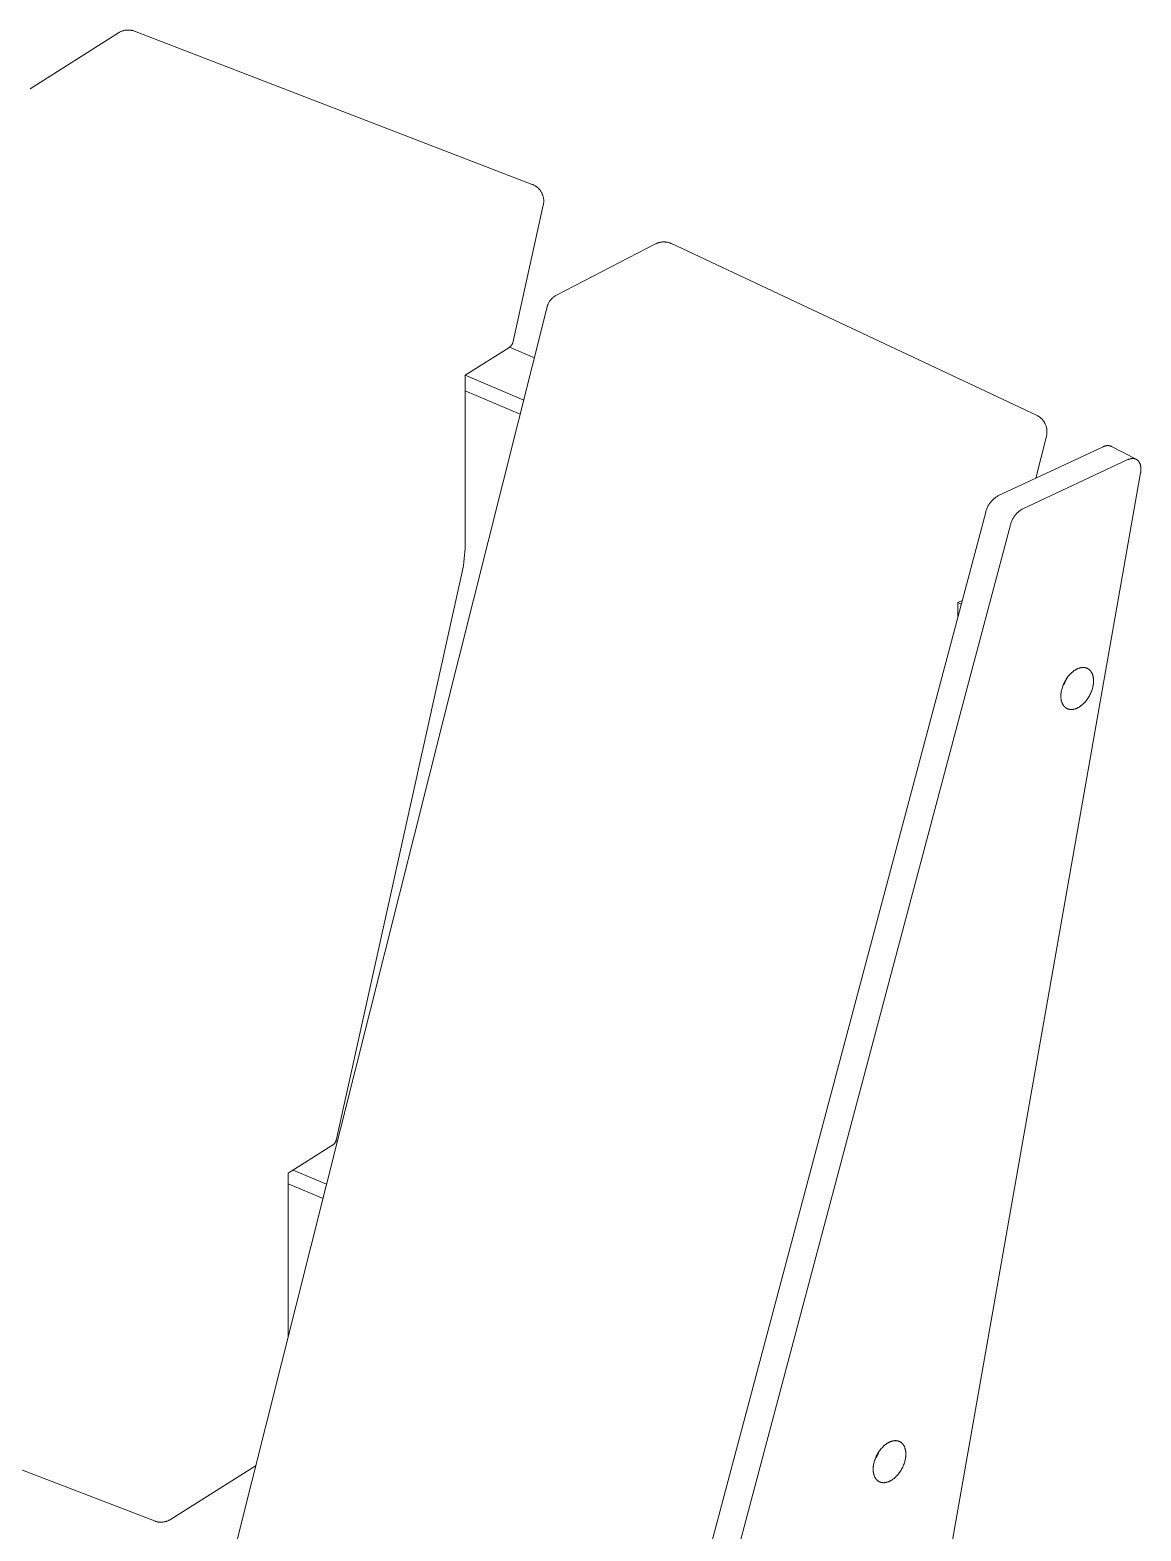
# Model space of a CAD drawing. Header units: inches. Extents: x -11 to 189, y -7 to 133.
# Drawn here: x 176.59 to 183.78, y 59.37 to 69.09 of the extents above; entities that cross this region are included whole.
import ezdxf

# ---------------------------------------------------------------- set-up
doc = ezdxf.new("R2010")
doc.units = ezdxf.units.IN
doc.layers.add('ZANO_R', color=7, linetype='Continuous', lineweight=0)

msp = doc.modelspace()

# ---------------------------------------------------------------- linework, layer by layer
at = {"layer": 'ZANO_R'}
for p, q in [((176.58639, 68.7082), (177.15941, 69.07029)), ((177.15941, 69.07029), (177.16285, 69.07238)), ((177.16285, 69.07238), (177.16635, 69.07436)), ((177.16635, 69.07436), (177.16993, 69.0762)), ((177.16993, 69.0762), (177.17356, 69.07793)), ((177.17356, 69.07793), (177.17726, 69.07953)), ((177.17726, 69.07953), (177.181, 69.08099)), ((177.181, 69.08099), (177.18479, 69.08233)), ((177.18479, 69.08233), (177.18863, 69.08354)), ((177.18863, 69.08354), (177.19251, 69.08462)), ((177.19251, 69.08462), (177.19642, 69.08556)), ((177.19642, 69.08556), (177.20036, 69.08636)), ((177.20036, 69.08636), (177.20433, 69.08703)), ((177.20433, 69.08703), (177.20832, 69.08756)), ((177.20832, 69.08756), (177.21232, 69.08795)), ((177.21232, 69.08795), (177.21634, 69.08821)), ((177.21634, 69.08821), (177.22036, 69.08833)), ((177.22036, 69.08833), (177.22439, 69.0883)), ((177.22439, 69.0883), (177.22841, 69.08814)), ((177.22841, 69.08814), (177.23242, 69.08784)), ((177.23242, 69.08784), (177.23642, 69.08741)), ((177.23642, 69.08741), (177.2404, 69.08683)), ((177.2404, 69.08683), (177.24436, 69.08612)), ((177.24436, 69.08612), (177.24829, 69.08527)), ((177.24829, 69.08527), (177.25219, 69.08428)), ((177.25219, 69.08428), (177.25606, 69.08317)), ((177.25606, 69.08317), (177.25988, 69.08192)), ((177.25988, 69.08192), (177.26366, 69.08054)), ((177.26366, 69.08054), (179.83823, 68.08868)), ((179.83823, 68.08868), (179.84198, 68.08716)), ((179.84198, 68.08716), (179.84567, 68.08551)), ((179.84567, 68.08551), (179.8493, 68.08374)), ((179.8493, 68.08374), (179.85287, 68.08184)), ((179.85287, 68.08184), (179.85637, 68.07982)), ((179.85637, 68.07982), (179.8598, 68.07767)), ((179.8598, 68.07767), (179.86315, 68.07542)), ((179.86315, 68.07542), (179.86642, 68.07304)), ((179.86642, 68.07304), (179.86961, 68.07055)), ((179.86961, 68.07055), (179.87271, 68.06796)), ((179.87271, 68.06796), (179.87572, 68.06526)), ((179.87572, 68.06526), (179.87863, 68.06245)), ((179.87863, 68.06245), (179.88145, 68.05955)), ((179.88145, 68.05955), (179.88416, 68.05655)), ((179.88416, 68.05655), (179.88677, 68.05346)), ((179.88677, 68.05346), (179.88926, 68.05028)), ((179.88926, 68.05028), (179.89165, 68.04702)), ((179.89165, 68.04702), (179.89392, 68.04367)), ((179.89392, 68.04367), (179.89608, 68.04025)), ((179.89608, 68.04025), (179.89811, 68.03676)), ((179.89811, 68.03676), (179.90002, 68.03319)), ((179.90002, 68.03319), (179.90181, 68.02957)), ((179.90181, 68.02957), (179.90347, 68.02588)), ((179.90347, 68.02588), (179.905, 68.02214)), ((179.905, 68.02214), (179.9064, 68.01835)), ((179.9064, 68.01835), (179.90767, 68.01451)), ((179.90767, 68.01451), (179.90881, 68.01063)), ((179.90881, 68.01063), (179.90981, 68.00671)), ((179.90981, 68.00671), (179.91067, 68.00276)), ((179.91067, 68.00276), (179.9114, 67.99878)), ((179.9114, 67.99878), (179.91198, 67.99478)), ((179.91219, 67.96655), (179.91166, 67.96254)), ((179.91198, 67.99478), (179.91243, 67.99077)), ((179.91258, 67.97058), (179.91219, 67.96655)), ((179.91243, 67.99077), (179.91274, 67.98673)), ((179.91283, 67.97461), (179.91258, 67.97058)), ((179.91274, 67.98673), (179.91291, 67.9827)), ((179.91294, 67.97865), (179.91283, 67.97461)), ((179.91291, 67.9827), (179.91294, 67.97865)), ((179.91019, 67.95459), (179.71259, 67.06243)), ((179.91099, 67.95856), (179.91019, 67.95459)), ((179.91166, 67.96254), (179.91099, 67.95856)), ((179.99447, 67.36995), (180.63695, 67.70245)), ((180.63695, 67.70245), (180.6405, 67.70421)), ((180.6405, 67.70421), (180.64411, 67.70585)), ((180.64411, 67.70585), (180.64777, 67.70737)), ((180.64777, 67.70737), (180.65148, 67.70876)), ((180.65148, 67.70876), (180.65523, 67.71002)), ((180.65523, 67.71002), (180.65903, 67.71116)), ((180.65903, 67.71116), (180.66286, 67.71217)), ((180.66286, 67.71217), (180.66673, 67.71304)), ((180.66673, 67.71304), (180.67062, 67.71379)), ((180.67062, 67.71379), (180.67454, 67.7144)), ((180.67454, 67.7144), (180.67847, 67.71487)), ((180.67847, 67.71487), (180.68242, 67.71522)), ((180.68242, 67.71522), (180.68638, 67.71543)), ((180.68638, 67.71543), (180.69034, 67.7155)), ((180.69034, 67.7155), (180.6943, 67.71544)), ((180.6943, 67.71544), (180.69826, 67.71525)), ((180.69826, 67.71525), (180.70221, 67.71492)), ((180.70221, 67.71492), (180.70615, 67.71446)), ((180.70615, 67.71446), (180.71006, 67.71386)), ((180.71006, 67.71386), (180.71396, 67.71313)), ((180.71396, 67.71313), (180.71783, 67.71227)), ((180.71783, 67.71227), (180.72166, 67.71128)), ((180.72166, 67.71128), (180.72547, 67.71016)), ((180.72547, 67.71016), (180.72923, 67.70891)), ((180.72923, 67.70891), (180.73294, 67.70754)), ((180.73294, 67.70754), (180.73661, 67.70603)), ((180.73661, 67.70603), (180.74022, 67.70441)), ((180.74022, 67.70441), (183.10437, 66.59231)), ((177.92864, 59.30817), (179.93494, 67.29477)), ((179.93494, 67.29477), (179.93597, 67.29858)), ((179.93597, 67.29858), (179.93713, 67.30236)), ((179.93713, 67.30236), (179.93841, 67.3061)), ((179.93841, 67.3061), (179.93982, 67.3098)), ((179.93982, 67.3098), (179.94136, 67.31344)), ((179.94136, 67.31344), (179.94301, 67.31703)), ((179.94301, 67.31703), (179.94479, 67.32056)), ((179.94479, 67.32056), (179.94669, 67.32403)), ((179.94669, 67.32403), (179.9487, 67.32743)), ((179.9487, 67.32743), (179.95082, 67.33076)), ((179.95082, 67.33076), (179.95306, 67.33402)), ((179.95306, 67.33402), (179.95541, 67.3372)), ((179.95541, 67.3372), (179.95786, 67.3403)), ((179.95786, 67.3403), (179.96042, 67.34331)), ((179.96042, 67.34331), (179.96308, 67.34624)), ((179.96308, 67.34624), (179.96583, 67.34907)), ((179.96583, 67.34907), (179.96868, 67.35181)), ((179.96868, 67.35181), (179.97162, 67.35445)), ((179.97162, 67.35445), (179.97465, 67.35699)), ((179.97465, 67.35699), (179.97777, 67.35943)), ((179.97777, 67.35943), (179.98096, 67.36176)), ((179.98096, 67.36176), (179.98423, 67.36398)), ((179.98423, 67.36398), (179.98757, 67.36608)), ((179.98757, 67.36608), (179.99099, 67.36808)), ((179.99099, 67.36808), (179.99447, 67.36995)), ((179.68572, 67.03004), (179.40315, 66.85148)), ((179.68572, 67.03004), (179.68736, 67.03095)), ((179.68736, 67.03095), (179.68897, 67.03192)), ((179.68897, 67.03192), (179.69054, 67.03294)), ((179.69037, 67.03317), (179.85218, 66.96532)), ((179.69054, 67.03294), (179.69208, 67.03402)), ((179.69208, 67.03402), (179.69358, 67.03514)), ((179.69358, 67.03514), (179.69504, 67.03632)), ((179.69504, 67.03632), (179.69647, 67.03754)), ((179.69647, 67.03754), (179.69785, 67.03881)), ((179.69785, 67.03881), (179.69918, 67.04013)), ((179.69918, 67.04013), (179.70047, 67.04149)), ((179.70047, 67.04149), (179.70172, 67.04289)), ((179.70172, 67.04289), (179.70292, 67.04433)), ((179.70292, 67.04433), (179.70407, 67.04582)), ((179.70407, 67.04582), (179.70516, 67.04734)), ((179.70516, 67.04734), (179.70621, 67.04889)), ((179.70621, 67.04889), (179.7072, 67.05048)), ((179.7072, 67.05048), (179.70814, 67.05211)), ((179.70814, 67.05211), (179.70903, 67.05376)), ((179.70903, 67.05376), (179.70985, 67.05545)), ((179.70985, 67.05545), (179.71062, 67.05716)), ((179.71062, 67.05716), (179.71134, 67.05889)), ((179.71134, 67.05889), (179.71199, 67.06065)), ((179.71199, 67.06065), (179.71259, 67.06243)), ((179.40315, 66.85148), (179.40315, 65.75424)), ((179.40315, 66.85148), (179.78325, 66.69092)), ((179.76023, 66.59928), (179.40315, 66.75001)), ((183.10437, 66.59231), (183.10797, 66.59054)), ((183.10797, 66.59054), (183.11152, 66.58864)), ((183.11152, 66.58864), (183.11499, 66.58662)), ((183.11499, 66.58662), (183.11839, 66.58449)), ((183.11839, 66.58449), (183.12172, 66.58224)), ((183.12172, 66.58224), (183.12497, 66.57988)), ((183.12497, 66.57988), (183.12813, 66.5774)), ((183.12813, 66.5774), (183.13121, 66.57482)), ((183.13121, 66.57482), (183.1342, 66.57214)), ((183.1342, 66.57214), (183.13709, 66.56935)), ((183.13709, 66.56935), (183.13988, 66.56647)), ((183.13988, 66.56647), (183.14258, 66.56349)), ((183.14258, 66.56349), (183.14517, 66.56042)), ((183.14517, 66.56042), (183.14765, 66.55726)), ((183.14765, 66.55726), (183.15002, 66.55402)), ((183.15002, 66.55402), (183.15228, 66.5507)), ((183.15228, 66.5507), (183.15442, 66.5473)), ((183.15442, 66.5473), (183.15645, 66.54383)), ((183.15645, 66.54383), (183.15835, 66.5403)), ((183.15835, 66.5403), (183.16014, 66.5367)), ((183.16014, 66.5367), (183.16179, 66.53304)), ((183.16179, 66.53304), (183.16332, 66.52933)), ((183.16332, 66.52933), (183.16472, 66.52556)), ((183.16472, 66.52556), (183.166, 66.52175)), ((183.166, 66.52175), (183.16713, 66.5179)), ((183.16713, 66.5179), (183.16814, 66.51401)), ((183.16814, 66.51401), (183.16901, 66.51009)), ((183.16901, 66.51009), (183.16975, 66.50614)), ((183.16786, 66.45832), (183.09912, 66.1847)), ((183.16877, 66.46224), (183.16786, 66.45832)), ((183.16954, 66.46618), (183.16877, 66.46224)), ((183.17018, 66.47014), (183.16954, 66.46618)), ((183.16975, 66.50614), (183.17035, 66.50217)), ((183.17069, 66.47413), (183.17018, 66.47014)), ((183.17035, 66.50217), (183.17081, 66.49818)), ((183.17105, 66.47813), (183.17069, 66.47413)), ((183.17081, 66.49818), (183.17113, 66.49418)), ((183.17128, 66.48214), (183.17105, 66.47813)), ((183.17113, 66.49418), (183.17132, 66.49017)), ((183.17137, 66.48615), (183.17128, 66.48214)), ((183.17132, 66.49017), (183.17137, 66.48615)), ((183.53486, 66.38872), (182.85422, 66.07003)), ((183.53669, 66.38969), (183.53486, 66.38872)), ((183.53855, 66.39058), (183.53669, 66.38969)), ((183.54044, 66.39142), (183.53855, 66.39058)), ((183.54236, 66.39219), (183.54044, 66.39142)), ((183.54431, 66.39289), (183.54236, 66.39219)), ((183.54627, 66.39353), (183.54431, 66.39289)), ((183.54826, 66.3941), (183.54627, 66.39353)), ((183.55027, 66.3946), (183.54826, 66.3941)), ((183.55229, 66.39503), (183.55027, 66.3946)), ((183.55433, 66.39539), (183.55229, 66.39503)), ((183.55638, 66.39568), (183.55433, 66.39539)), ((183.55843, 66.3959), (183.55638, 66.39568)), ((183.56049, 66.39604), (183.55843, 66.3959)), ((183.56256, 66.39612), (183.56049, 66.39604)), ((183.56463, 66.39613), (183.56256, 66.39612)), ((183.5667, 66.39607), (183.56463, 66.39613)), ((183.56876, 66.39593), (183.5667, 66.39607)), ((183.57082, 66.39573), (183.56876, 66.39593)), ((183.57287, 66.39545), (183.57082, 66.39573)), ((183.5749, 66.3951), (183.57287, 66.39545)), ((183.57693, 66.39469), (183.5749, 66.3951)), ((183.57894, 66.3942), (183.57693, 66.39469)), ((183.58093, 66.39365), (183.57894, 66.3942)), ((183.5829, 66.39302), (183.58093, 66.39365)), ((183.58485, 66.39234), (183.5829, 66.39302)), ((183.58678, 66.39158), (183.58485, 66.39234)), ((183.58867, 66.39076), (183.58678, 66.39158)), ((183.58867, 66.39076), (183.74846, 66.30768)), ((183.71986, 66.31233), (183.71871, 66.3122)), ((183.72101, 66.31245), (183.71986, 66.31233)), ((183.72216, 66.31254), (183.72101, 66.31245)), ((183.72329, 66.31261), (183.72216, 66.31254)), ((183.72443, 66.31265), (183.72329, 66.31261)), ((183.72556, 66.31268), (183.72443, 66.31265)), ((183.72668, 66.31268), (183.72556, 66.31268)), ((183.7278, 66.31266), (183.72668, 66.31268)), ((183.72892, 66.31262), (183.7278, 66.31266)), ((183.73002, 66.31255), (183.72892, 66.31262)), ((183.73112, 66.31247), (183.73002, 66.31255)), ((183.73221, 66.31236), (183.73112, 66.31247)), ((183.7333, 66.31223), (183.73221, 66.31236)), ((179.90643, 44.23731), (183.77793, 66.2196)), ((183.69546, 66.30522), (183.01482, 65.98653)), ((183.69777, 66.30626), (183.69546, 66.30522)), ((183.70008, 66.30723), (183.69777, 66.30626)), ((183.70241, 66.30813), (183.70008, 66.30723)), ((183.70474, 66.30895), (183.70241, 66.30813)), ((183.70707, 66.3097), (183.70474, 66.30895)), ((183.70941, 66.31036), (183.70707, 66.3097)), ((183.71174, 66.31095), (183.70941, 66.31036)), ((183.71408, 66.31145), (183.71174, 66.31095)), ((183.7164, 66.31187), (183.71408, 66.31145)), ((183.71756, 66.31204), (183.7164, 66.31187)), ((183.71871, 66.3122), (183.71756, 66.31204)), ((183.73437, 66.31207), (183.7333, 66.31223)), ((183.73544, 66.3119), (183.73437, 66.31207)), ((183.7365, 66.3117), (183.73544, 66.3119)), ((183.73756, 66.31148), (183.7365, 66.3117)), ((183.7386, 66.31124), (183.73756, 66.31148)), ((183.73963, 66.31098), (183.7386, 66.31124)), ((183.74065, 66.3107), (183.73963, 66.31098)), ((183.74167, 66.31039), (183.74065, 66.3107)), ((183.74267, 66.31007), (183.74167, 66.31039)), ((183.74366, 66.30972), (183.74267, 66.31007)), ((183.74464, 66.30935), (183.74366, 66.30972)), ((183.74562, 66.30896), (183.74464, 66.30935)), ((183.74657, 66.30855), (183.74562, 66.30896)), ((183.74752, 66.30812), (183.74657, 66.30855)), ((183.74846, 66.30767), (183.74752, 66.30812)), ((183.74938, 66.3072), (183.74846, 66.30767)), ((183.75029, 66.30671), (183.74938, 66.3072)), ((183.75119, 66.3062), (183.75029, 66.30671)), ((183.75208, 66.30567), (183.75119, 66.3062)), ((183.75295, 66.30512), (183.75208, 66.30567)), ((183.75381, 66.30456), (183.75295, 66.30512)), ((183.75466, 66.30397), (183.75381, 66.30456)), ((183.7555, 66.30337), (183.75466, 66.30397)), ((183.75632, 66.30275), (183.7555, 66.30337)), ((183.75712, 66.30211), (183.75632, 66.30275)), ((183.75792, 66.30146), (183.75712, 66.30211)), ((183.75869, 66.30079), (183.75792, 66.30146)), ((183.75946, 66.3001), (183.75869, 66.30079)), ((183.76021, 66.2994), (183.75946, 66.3001)), ((183.76095, 66.29868), (183.76021, 66.2994)), ((183.76167, 66.29794), (183.76095, 66.29868)), ((183.76238, 66.29719), (183.76167, 66.29794)), ((183.76308, 66.29642), (183.76238, 66.29719)), ((183.76377, 66.29563), (183.76308, 66.29642)), ((183.76445, 66.29482), (183.76377, 66.29563)), ((183.76512, 66.29398), (183.76445, 66.29482)), ((183.76577, 66.29313), (183.76512, 66.29398)), ((183.76642, 66.29227), (183.76577, 66.29313)), ((183.76705, 66.29138), (183.76642, 66.29227)), ((183.76767, 66.29047), (183.76705, 66.29138)), ((183.76827, 66.28954), (183.76767, 66.29047)), ((183.76887, 66.2886), (183.76827, 66.28954)), ((183.76945, 66.28764), (183.76887, 66.2886)), ((183.77002, 66.28665), (183.76945, 66.28764)), ((183.77057, 66.28565), (183.77002, 66.28665)), ((183.77111, 66.28464), (183.77057, 66.28565)), ((183.77164, 66.2836), (183.77111, 66.28464)), ((183.77215, 66.28255), (183.77164, 66.2836)), ((183.77265, 66.28148), (183.77215, 66.28255)), ((183.7736, 66.27929), (183.77265, 66.28148)), ((183.77449, 66.27703), (183.7736, 66.27929)), ((183.77532, 66.27471), (183.77449, 66.27703)), ((183.77608, 66.27232), (183.77532, 66.27471)), ((183.77678, 66.26988), (183.77608, 66.27232)), ((183.77742, 66.26738), (183.77678, 66.26988)), ((183.77799, 66.26483), (183.77742, 66.26738)), ((183.77793, 66.2196), (183.77841, 66.22253)), ((183.77849, 66.26223), (183.77799, 66.26483)), ((183.77841, 66.22253), (183.77884, 66.22546)), ((183.77892, 66.25959), (183.77849, 66.26223)), ((183.77884, 66.22546), (183.77921, 66.22839)), ((183.77929, 66.2569), (183.77892, 66.25959)), ((183.77921, 66.22839), (183.77951, 66.23132)), ((183.77958, 66.25417), (183.77929, 66.2569)), ((183.77951, 66.23132), (183.77975, 66.23424)), ((183.77981, 66.2514), (183.77958, 66.25417)), ((183.77975, 66.23424), (183.77993, 66.23715)), ((183.77997, 66.2486), (183.77981, 66.2514)), ((183.77993, 66.23715), (183.78004, 66.24004)), ((183.78006, 66.24577), (183.77997, 66.2486)), ((183.78004, 66.24004), (183.78008, 66.24292)), ((183.78008, 66.24292), (183.78006, 66.24577)), ((182.80029, 66.0218), (182.79712, 66.01718)), ((182.80362, 66.02632), (182.80029, 66.0218)), ((182.80711, 66.03072), (182.80362, 66.02632)), ((182.81074, 66.03499), (182.80711, 66.03072)), ((182.81451, 66.03914), (182.81074, 66.03499)), ((182.81843, 66.04316), (182.81451, 66.03914)), ((182.82248, 66.04704), (182.81843, 66.04316)), ((182.82667, 66.05078), (182.82248, 66.04704)), ((182.83097, 66.05438), (182.82667, 66.05078)), ((182.8354, 66.05782), (182.83097, 66.05438)), ((182.83995, 66.06112), (182.8354, 66.05782)), ((182.8446, 66.06425), (182.83995, 66.06112)), ((182.84936, 66.06722), (182.8446, 66.06425)), ((182.85422, 66.07003), (182.84936, 66.06722)), ((182.7747, 65.96604), (179.74583, 54.56919)), ((182.77614, 65.97146), (182.7747, 65.96604)), ((182.77776, 65.97683), (182.77614, 65.97146)), ((182.77956, 65.98214), (182.77776, 65.97683)), ((182.78155, 65.98739), (182.77956, 65.98214)), ((182.78371, 65.99257), (182.78155, 65.98739)), ((182.78605, 65.99767), (182.78371, 65.99257)), ((182.78857, 66.00269), (182.78605, 65.99767)), ((182.79125, 66.00761), (182.78857, 66.00269)), ((182.7941, 66.01245), (182.79125, 66.00761)), ((182.79712, 66.01718), (182.7941, 66.01245)), ((182.95185, 65.92411), (182.94917, 65.91918)), ((182.9547, 65.92894), (182.95185, 65.92411)), ((182.95772, 65.93367), (182.9547, 65.92894)), ((182.96089, 65.9383), (182.95772, 65.93367)), ((182.96423, 65.94282), (182.96089, 65.9383)), ((182.96771, 65.94721), (182.96423, 65.94282)), ((182.97134, 65.95149), (182.96771, 65.94721)), ((182.97512, 65.95564), (182.97134, 65.95149)), ((182.97904, 65.95966), (182.97512, 65.95564)), ((182.98309, 65.96354), (182.97904, 65.95966)), ((182.98727, 65.96728), (182.98309, 65.96354)), ((182.99158, 65.97088), (182.98727, 65.96728)), ((182.99601, 65.97432), (182.99158, 65.97088)), ((183.00055, 65.97761), (182.99601, 65.97432)), ((183.0052, 65.98075), (183.00055, 65.97761)), ((183.00996, 65.98372), (183.0052, 65.98075)), ((183.01482, 65.98653), (183.00996, 65.98372)), ((182.9353, 65.88253), (179.90643, 54.48569)), ((182.93674, 65.88796), (182.9353, 65.88253)), ((182.93836, 65.89333), (182.93674, 65.88796)), ((182.94017, 65.89864), (182.93836, 65.89333)), ((182.94215, 65.90389), (182.94017, 65.89864)), ((182.94432, 65.90907), (182.94215, 65.90389)), ((182.94666, 65.91416), (182.94432, 65.90907)), ((182.94917, 65.91918), (182.94666, 65.91416)), ((179.40221, 65.70902), (179.40302, 65.73162)), ((179.40302, 65.73162), (179.40315, 65.75424)), ((179.39219, 65.61915), (179.39571, 65.64149)), ((179.39571, 65.64149), (179.39856, 65.66393)), ((179.39856, 65.66393), (179.40072, 65.68645)), ((179.40072, 65.68645), (179.40221, 65.70902)), ((179.388, 65.59692), (178.56785, 61.89393)), ((179.388, 65.59692), (179.39219, 65.61915)), ((182.59525, 65.37917), (182.61593, 65.36863)), ((182.62247, 65.39325), (182.59525, 65.37917)), ((182.59525, 65.37915), (182.59525, 65.29083)), ((183.36962, 64.95054), (183.37199, 64.95155)), ((183.37199, 64.95155), (183.37438, 64.95251)), ((183.37438, 64.95251), (183.37678, 64.9534)), ((183.37678, 64.9534), (183.3792, 64.95424)), ((183.3792, 64.95424), (183.38163, 64.95501)), ((183.38163, 64.95501), (183.38407, 64.95572)), ((183.38407, 64.95572), (183.38652, 64.95636)), ((183.38652, 64.95636), (183.38898, 64.95693)), ((183.38898, 64.95693), (183.39145, 64.95743)), ((183.39145, 64.95743), (183.39391, 64.95785)), ((183.39391, 64.95785), (183.39638, 64.9582)), ((183.39638, 64.9582), (183.39885, 64.95847)), ((183.39885, 64.95847), (183.40131, 64.95866)), ((183.40131, 64.95866), (183.40377, 64.95877)), ((183.40377, 64.95877), (183.40621, 64.95879)), ((183.40621, 64.95879), (183.40865, 64.95873)), ((183.40865, 64.95873), (183.40986, 64.95867)), ((183.40986, 64.95867), (183.41107, 64.95859)), ((183.41107, 64.95859), (183.41227, 64.95849)), ((183.41227, 64.95849), (183.41347, 64.95836)), ((183.41347, 64.95836), (183.41467, 64.95821)), ((183.41467, 64.95821), (183.41586, 64.95804)), ((183.41586, 64.95804), (183.41704, 64.95785)), ((183.41704, 64.95785), (183.41822, 64.95764)), ((183.41822, 64.95764), (183.4194, 64.9574)), ((183.4194, 64.9574), (183.42056, 64.95715)), ((183.42056, 64.95715), (183.42172, 64.95687)), ((183.42172, 64.95687), (183.42287, 64.95657)), ((183.42287, 64.95657), (183.42402, 64.95624)), ((183.42402, 64.95624), (183.42516, 64.95589)), ((183.42516, 64.95589), (183.42629, 64.95552)), ((183.42629, 64.95552), (183.42741, 64.95513)), ((183.42741, 64.95513), (183.42852, 64.95472)), ((183.42852, 64.95472), (183.42963, 64.95428)), ((183.42963, 64.95428), (183.43072, 64.95382)), ((183.43072, 64.95382), (183.43181, 64.95334)), ((183.43181, 64.95334), (183.43288, 64.95284)), ((183.43288, 64.95284), (183.43395, 64.95232)), ((183.43395, 64.95232), (183.435, 64.95177)), ((183.435, 64.95177), (183.43605, 64.9512)), ((183.43605, 64.9512), (183.43708, 64.95061)), ((183.27874, 64.85058), (183.28183, 64.85739)), ((183.27898, 64.84743), (183.28287, 64.85384)), ((183.28183, 64.85739), (183.28516, 64.86413)), ((183.28287, 64.85384), (183.28655, 64.86038)), ((183.28516, 64.86413), (183.28871, 64.87077)), ((183.28655, 64.86038), (183.29, 64.86703)), ((183.28871, 64.87077), (183.29248, 64.8773)), ((183.29, 64.86703), (183.29325, 64.8738)), ((183.29248, 64.8773), (183.29645, 64.88368)), ((183.29325, 64.8738), (183.29626, 64.88066)), ((183.29626, 64.88066), (183.29906, 64.88762)), ((183.29645, 64.88368), (183.30061, 64.88988)), ((183.30061, 64.88988), (183.30493, 64.8959)), ((183.30493, 64.8959), (183.3094, 64.90169)), ((183.3094, 64.90169), (183.31399, 64.90725)), ((183.31399, 64.90725), (183.31869, 64.91255)), ((183.31869, 64.91255), (183.32108, 64.9151)), ((183.32108, 64.9151), (183.32348, 64.91758)), ((183.32348, 64.91758), (183.32591, 64.91999)), ((183.32591, 64.91999), (183.32834, 64.92233)), ((183.32834, 64.92233), (183.33079, 64.9246)), ((183.33079, 64.9246), (183.33324, 64.92679)), ((183.33324, 64.92679), (183.33571, 64.9289)), ((183.33571, 64.9289), (183.33817, 64.93094)), ((183.33817, 64.93094), (183.34064, 64.93291)), ((183.34064, 64.93291), (183.34311, 64.93479)), ((183.34311, 64.93479), (183.34557, 64.9366)), ((183.34557, 64.9366), (183.34803, 64.93834)), ((183.34803, 64.93834), (183.35048, 64.93999)), ((183.35048, 64.93999), (183.35292, 64.94157)), ((183.35292, 64.94157), (183.35535, 64.94308)), ((183.35535, 64.94308), (183.35777, 64.9445)), ((183.35777, 64.9445), (183.36017, 64.94586)), ((183.36017, 64.94586), (183.36256, 64.94713)), ((183.36256, 64.94713), (183.36493, 64.94834)), ((183.36493, 64.94834), (183.36728, 64.94947)), ((183.36728, 64.94947), (183.36962, 64.95054)), ((183.43708, 64.95061), (183.4381, 64.95)), ((183.4381, 64.95), (183.43911, 64.94937)), ((183.43911, 64.94937), (183.44011, 64.94871)), ((183.44011, 64.94871), (183.4411, 64.94804)), ((183.4411, 64.94804), (183.44207, 64.94734)), ((183.44207, 64.94734), (183.44303, 64.94662)), ((183.44303, 64.94662), (183.44398, 64.94588)), ((183.44398, 64.94588), (183.44492, 64.94512)), ((183.44492, 64.94512), (183.44584, 64.94434)), ((183.44584, 64.94434), (183.44675, 64.94354)), ((183.44675, 64.94354), (183.44765, 64.94272)), ((183.44765, 64.94272), (183.44853, 64.94188)), ((183.44853, 64.94188), (183.4494, 64.94103)), ((183.4494, 64.94103), (183.45025, 64.94015)), ((183.45025, 64.94015), (183.45109, 64.93925)), ((183.45109, 64.93925), (183.45191, 64.93834)), ((183.45191, 64.93834), (183.45272, 64.9374)), ((183.45272, 64.9374), (183.45352, 64.93645)), ((183.45352, 64.93645), (183.4543, 64.93548)), ((183.4543, 64.93548), (183.45506, 64.93449)), ((183.45506, 64.93449), (183.45581, 64.93349)), ((183.45581, 64.93349), (183.45654, 64.93247)), ((183.45654, 64.93247), (183.45726, 64.93143)), ((183.45726, 64.93143), (183.45865, 64.92931)), ((183.45865, 64.92931), (183.45997, 64.92712)), ((183.45997, 64.92712), (183.46124, 64.92488)), ((183.46124, 64.92488), (183.46243, 64.92258)), ((183.46243, 64.92258), (183.46356, 64.92022)), ((183.46356, 64.92022), (183.46463, 64.91782)), ((183.46463, 64.91782), (183.46563, 64.91537)), ((183.46563, 64.91537), (183.46656, 64.91287)), ((183.46656, 64.91287), (183.46743, 64.91033)), ((183.46743, 64.91033), (183.46823, 64.90776)), ((183.46823, 64.90776), (183.46897, 64.90515)), ((183.46897, 64.90515), (183.46964, 64.9025)), ((183.46964, 64.9025), (183.47025, 64.89983)), ((183.47025, 64.89983), (183.4708, 64.89713)), ((183.4708, 64.89713), (183.47129, 64.89441)), ((183.47129, 64.89441), (183.47171, 64.89167)), ((183.47171, 64.89167), (183.47207, 64.88891)), ((183.47207, 64.85449), (183.47171, 64.85139)), ((183.47207, 64.88891), (183.47238, 64.88614)), ((183.47238, 64.85755), (183.47207, 64.85449)), ((183.47238, 64.88614), (183.47262, 64.88335)), ((183.47262, 64.86056), (183.47238, 64.85755)), ((183.47262, 64.88335), (183.47281, 64.88056)), ((183.47281, 64.86353), (183.47262, 64.86056)), ((183.47281, 64.88056), (183.47295, 64.87776)), ((183.47295, 64.86645), (183.47281, 64.86353)), ((183.47295, 64.87776), (183.47303, 64.87496)), ((183.47303, 64.86933), (183.47295, 64.86645)), ((183.47303, 64.87496), (183.47305, 64.87216)), ((183.47305, 64.87216), (183.47303, 64.86933)), ((183.2615, 64.7731), (183.26153, 64.77593)), ((183.26153, 64.7703), (183.2615, 64.7731)), ((183.26153, 64.77593), (183.26161, 64.77881)), ((183.26161, 64.7675), (183.26153, 64.7703)), ((183.26161, 64.77881), (183.26174, 64.78173)), ((183.26174, 64.7647), (183.26161, 64.7675)), ((183.26174, 64.78173), (183.26193, 64.7847)), ((183.26193, 64.76191), (183.26174, 64.7647)), ((183.26193, 64.7847), (183.26217, 64.78772)), ((183.26217, 64.75912), (183.26193, 64.76191)), ((183.26217, 64.78772), (183.26248, 64.79077)), ((183.26248, 64.75635), (183.26217, 64.75912)), ((183.26248, 64.79077), (183.26284, 64.79387)), ((183.26284, 64.79387), (183.26327, 64.79701)), ((183.26327, 64.79701), (183.2643, 64.8034)), ((183.2643, 64.8034), (183.26558, 64.80992)), ((183.26558, 64.80992), (183.26713, 64.81655)), ((183.26713, 64.81655), (183.26893, 64.82327)), ((183.26893, 64.82327), (183.27099, 64.83006)), ((183.27099, 64.83006), (183.27332, 64.83689)), ((183.27332, 64.83689), (183.2759, 64.84374)), ((183.27489, 64.84114), (183.27898, 64.84743)), ((183.2759, 64.84374), (183.27874, 64.85058)), ((183.4381, 64.76159), (183.43395, 64.75538)), ((183.44207, 64.76796), (183.4381, 64.76159)), ((183.44584, 64.77449), (183.44207, 64.76796)), ((183.4494, 64.78114), (183.44584, 64.77449)), ((183.45272, 64.78787), (183.4494, 64.78114)), ((183.45581, 64.79468), (183.45272, 64.78787)), ((183.45865, 64.80152), (183.45581, 64.79468)), ((183.46124, 64.80837), (183.45865, 64.80152)), ((183.46356, 64.8152), (183.46124, 64.80837)), ((183.46563, 64.82199), (183.46356, 64.8152)), ((183.46743, 64.82871), (183.46563, 64.82199)), ((183.46897, 64.83535), (183.46743, 64.82871)), ((183.47025, 64.84186), (183.46897, 64.83535)), ((183.47129, 64.84825), (183.47025, 64.84186)), ((183.47171, 64.85139), (183.47129, 64.84825)), ((183.26284, 64.75359), (183.26248, 64.75635)), ((183.26327, 64.75085), (183.26284, 64.75359)), ((183.26375, 64.74813), (183.26327, 64.75085)), ((183.2643, 64.74543), (183.26375, 64.74813)), ((183.26491, 64.74276), (183.2643, 64.74543)), ((183.26558, 64.74012), (183.26491, 64.74276)), ((183.26632, 64.73751), (183.26558, 64.74012)), ((183.26713, 64.73493), (183.26632, 64.73751)), ((183.26799, 64.73239), (183.26713, 64.73493)), ((183.26893, 64.72989), (183.26799, 64.73239)), ((183.26993, 64.72744), (183.26893, 64.72989)), ((183.27099, 64.72504), (183.26993, 64.72744)), ((183.27212, 64.72268), (183.27099, 64.72504)), ((183.27332, 64.72038), (183.27212, 64.72268)), ((183.27458, 64.71814), (183.27332, 64.72038)), ((183.2759, 64.71595), (183.27458, 64.71814)), ((183.27729, 64.71383), (183.2759, 64.71595)), ((183.27801, 64.71279), (183.27729, 64.71383)), ((183.27874, 64.71177), (183.27801, 64.71279)), ((183.27949, 64.71077), (183.27874, 64.71177)), ((183.28026, 64.70978), (183.27949, 64.71077)), ((183.28104, 64.70881), (183.28026, 64.70978)), ((183.28183, 64.70786), (183.28104, 64.70881)), ((183.28264, 64.70693), (183.28183, 64.70786)), ((183.28346, 64.70601), (183.28264, 64.70693)), ((183.2843, 64.70511), (183.28346, 64.70601)), ((183.28516, 64.70424), (183.2843, 64.70511)), ((183.28603, 64.70338), (183.28516, 64.70424)), ((183.28691, 64.70254), (183.28603, 64.70338)), ((183.2878, 64.70172), (183.28691, 64.70254)), ((183.28871, 64.70092), (183.2878, 64.70172)), ((183.28963, 64.70014), (183.28871, 64.70092)), ((183.29057, 64.69938), (183.28963, 64.70014)), ((183.29152, 64.69864), (183.29057, 64.69938)), ((183.29248, 64.69792), (183.29152, 64.69864)), ((183.29346, 64.69723), (183.29248, 64.69792)), ((183.29444, 64.69655), (183.29346, 64.69723)), ((183.29544, 64.6959), (183.29444, 64.69655)), ((183.29645, 64.69526), (183.29544, 64.6959)), ((183.29747, 64.69465), (183.29645, 64.69526)), ((183.29851, 64.69406), (183.29747, 64.69465)), ((183.29955, 64.69349), (183.29851, 64.69406)), ((183.30061, 64.69294), (183.29955, 64.69349)), ((183.30167, 64.69242), (183.30061, 64.69294)), ((183.30275, 64.69192), (183.30167, 64.69242)), ((183.30383, 64.69144), (183.30275, 64.69192)), ((183.30493, 64.69098), (183.30383, 64.69144)), ((183.30603, 64.69054), (183.30493, 64.69098)), ((183.30714, 64.69013), (183.30603, 64.69054)), ((183.30827, 64.68974), (183.30714, 64.69013)), ((183.3094, 64.68937), (183.30827, 64.68974)), ((183.31053, 64.68902), (183.3094, 64.68937)), ((183.31168, 64.6887), (183.31053, 64.68902)), ((183.31283, 64.68839), (183.31168, 64.6887)), ((183.31399, 64.68811), (183.31283, 64.68839)), ((183.31516, 64.68786), (183.31399, 64.68811)), ((183.31633, 64.68762), (183.31516, 64.68786)), ((183.31751, 64.68741), (183.31633, 64.68762)), ((183.31869, 64.68722), (183.31751, 64.68741)), ((183.31988, 64.68705), (183.31869, 64.68722)), ((183.32108, 64.6869), (183.31988, 64.68705)), ((183.32228, 64.68677), (183.32108, 64.6869)), ((183.32348, 64.68667), (183.32228, 64.68677)), ((183.32469, 64.68659), (183.32348, 64.68667)), ((183.32591, 64.68653), (183.32469, 64.68659)), ((183.32834, 64.68647), (183.32591, 64.68653)), ((183.33079, 64.6865), (183.32834, 64.68647)), ((183.33324, 64.6866), (183.33079, 64.6865)), ((183.33571, 64.68679), (183.33324, 64.6866)), ((183.33817, 64.68706), (183.33571, 64.68679)), ((183.34064, 64.68741), (183.33817, 64.68706)), ((183.34311, 64.68783), (183.34064, 64.68741)), ((183.34557, 64.68833), (183.34311, 64.68783)), ((183.34803, 64.6889), (183.34557, 64.68833)), ((183.35048, 64.68954), (183.34803, 64.6889)), ((183.35292, 64.69025), (183.35048, 64.68954)), ((183.35535, 64.69102), (183.35292, 64.69025)), ((183.35777, 64.69186), (183.35535, 64.69102)), ((183.36017, 64.69276), (183.35777, 64.69186)), ((183.36256, 64.69371), (183.36017, 64.69276)), ((183.36493, 64.69473), (183.36256, 64.69371)), ((183.36728, 64.69579), (183.36493, 64.69473)), ((183.36962, 64.69693), (183.36728, 64.69579)), ((183.37199, 64.69813), (183.36962, 64.69693)), ((183.37438, 64.69941), (183.37199, 64.69813)), ((183.37678, 64.70076), (183.37438, 64.69941)), ((183.3792, 64.70219), (183.37678, 64.70076)), ((183.38163, 64.70369), (183.3792, 64.70219)), ((183.38407, 64.70527), (183.38163, 64.70369)), ((183.38652, 64.70692), (183.38407, 64.70527)), ((183.38898, 64.70866), (183.38652, 64.70692)), ((183.39145, 64.71047), (183.38898, 64.70866)), ((183.39391, 64.71235), (183.39145, 64.71047)), ((183.39638, 64.71432), (183.39391, 64.71235)), ((183.39885, 64.71636), (183.39638, 64.71432)), ((183.40131, 64.71847), (183.39885, 64.71636)), ((183.40377, 64.72067), (183.40131, 64.71847)), ((183.40621, 64.72293), (183.40377, 64.72067)), ((183.40865, 64.72527), (183.40621, 64.72293)), ((183.41107, 64.72768), (183.40865, 64.72527)), ((183.41347, 64.73016), (183.41107, 64.72768)), ((183.41586, 64.73271), (183.41347, 64.73016)), ((183.42056, 64.73801), (183.41586, 64.73271)), ((183.42516, 64.74357), (183.42056, 64.73801)), ((183.42963, 64.74937), (183.42516, 64.74357)), ((183.43395, 64.75538), (183.42963, 64.74937)), ((178.54098, 61.86154), (178.25841, 61.68298)), ((178.54098, 61.86154), (178.54262, 61.86245)), ((178.54262, 61.86245), (178.54423, 61.86342)), ((178.54423, 61.86342), (178.5458, 61.86444)), ((178.5458, 61.86444), (178.54734, 61.86551)), ((178.54734, 61.86551), (178.54884, 61.86664)), ((178.54884, 61.86664), (178.5503, 61.86781)), ((178.5503, 61.86781), (178.55172, 61.86904)), ((178.55172, 61.86904), (178.55311, 61.87031)), ((178.55311, 61.87031), (178.55444, 61.87162)), ((178.55444, 61.87162), (178.55573, 61.87298)), ((178.55573, 61.87298), (178.55698, 61.87439)), ((178.55698, 61.87439), (178.55818, 61.87583)), ((178.55818, 61.87583), (178.55932, 61.87731)), ((178.55932, 61.87731), (178.56042, 61.87883)), ((178.56042, 61.87883), (178.56147, 61.88039)), ((178.56147, 61.88039), (178.56246, 61.88198)), ((178.56246, 61.88198), (178.5634, 61.88361)), ((178.5634, 61.88361), (178.56429, 61.88526)), ((178.56429, 61.88526), (178.56511, 61.88694)), ((178.56511, 61.88694), (178.56588, 61.88865)), ((178.56588, 61.88865), (178.5666, 61.89039)), ((178.57587, 61.88462), (178.56621, 61.88866)), ((178.5666, 61.89039), (178.56725, 61.89215)), ((178.56725, 61.89215), (178.56785, 61.89393)), ((178.25841, 61.68298), (178.25841, 60.6209)), ((178.28944, 61.70258), (178.50707, 61.61076)), ((178.25841, 61.6141), (178.48404, 61.51907)), ((177.39196, 59.42985), (174.8174, 60.42171)), ((182.09397, 59.89318), (182.09856, 59.89873)), ((182.09856, 59.89873), (182.10327, 59.90404)), ((182.10327, 59.90404), (182.10565, 59.90659)), ((182.10565, 59.90659), (182.10806, 59.90907)), ((182.10806, 59.90907), (182.11048, 59.91148)), ((182.11048, 59.91148), (182.11291, 59.91382)), ((182.11291, 59.91382), (182.11536, 59.91608)), ((182.11536, 59.91608), (182.11782, 59.91827)), ((182.11782, 59.91827), (182.12028, 59.92039)), ((182.12028, 59.92039), (182.12274, 59.92243)), ((182.12274, 59.92243), (182.12521, 59.92439)), ((182.12521, 59.92439), (182.12768, 59.92628)), ((182.12768, 59.92628), (182.13014, 59.92809)), ((182.13014, 59.92809), (182.1326, 59.92982)), ((182.1326, 59.92982), (182.13505, 59.93148)), ((182.13505, 59.93148), (182.1375, 59.93306)), ((182.1375, 59.93306), (182.13993, 59.93456)), ((182.13993, 59.93456), (182.14234, 59.93599)), ((182.14234, 59.93599), (182.14475, 59.93734)), ((182.14475, 59.93734), (182.14713, 59.93862)), ((182.14713, 59.93862), (182.1495, 59.93982)), ((182.1495, 59.93982), (182.15185, 59.94095)), ((182.15185, 59.94095), (182.1542, 59.94202)), ((182.1542, 59.94202), (182.15656, 59.94304)), ((182.15656, 59.94304), (182.15895, 59.94399)), ((182.15895, 59.94399), (182.16135, 59.94489)), ((182.16135, 59.94489), (182.16377, 59.94573)), ((182.16377, 59.94573), (182.1662, 59.9465)), ((182.1662, 59.9465), (182.16864, 59.94721)), ((182.16864, 59.94721), (182.1711, 59.94785)), ((182.1711, 59.94785), (182.17355, 59.94842)), ((182.17355, 59.94842), (182.17602, 59.94891)), ((182.17602, 59.94891), (182.17849, 59.94934)), ((182.17849, 59.94934), (182.18095, 59.94968)), ((182.18095, 59.94968), (182.18342, 59.94995)), ((182.18342, 59.94995), (182.18588, 59.95014)), ((182.18588, 59.95014), (182.18834, 59.95025)), ((182.18834, 59.95025), (182.19078, 59.95028)), ((182.19078, 59.95028), (182.19322, 59.95022)), ((182.19322, 59.95022), (182.19443, 59.95016)), ((182.19443, 59.95016), (182.19564, 59.95008)), ((182.19564, 59.95008), (182.19684, 59.94997)), ((182.19684, 59.94997), (182.19804, 59.94985)), ((182.19804, 59.94985), (182.19924, 59.9497)), ((182.19924, 59.9497), (182.20043, 59.94953)), ((182.20043, 59.94953), (182.20162, 59.94934)), ((182.20162, 59.94934), (182.20279, 59.94913)), ((182.20279, 59.94913), (182.20397, 59.94889)), ((182.20397, 59.94889), (182.20513, 59.94863)), ((182.20513, 59.94863), (182.20629, 59.94835)), ((182.20629, 59.94835), (182.20745, 59.94805)), ((182.20745, 59.94805), (182.20859, 59.94773)), ((182.20859, 59.94773), (182.20973, 59.94738)), ((182.20973, 59.94738), (182.21086, 59.94701)), ((182.21086, 59.94701), (182.21198, 59.94662)), ((182.21198, 59.94662), (182.21309, 59.94621)), ((182.21309, 59.94621), (182.2142, 59.94577)), ((182.2142, 59.94577), (182.21529, 59.94531)), ((182.21529, 59.94531), (182.21638, 59.94483)), ((182.21638, 59.94483), (182.21745, 59.94433)), ((182.21745, 59.94433), (182.21852, 59.9438)), ((182.21852, 59.9438), (182.21957, 59.94326)), ((182.21957, 59.94326), (182.22062, 59.94269)), ((182.22062, 59.94269), (182.22165, 59.9421)), ((182.22165, 59.9421), (182.22267, 59.94149)), ((182.22267, 59.94149), (182.22368, 59.94085)), ((182.22368, 59.94085), (182.22468, 59.9402)), ((182.22468, 59.9402), (182.22567, 59.93952)), ((182.22567, 59.93952), (182.22664, 59.93882)), ((182.22664, 59.93882), (182.2276, 59.93811)), ((182.2276, 59.93811), (182.22855, 59.93737)), ((182.22855, 59.93737), (182.22949, 59.93661)), ((182.22949, 59.93661), (182.23041, 59.93583)), ((182.23041, 59.93583), (182.23132, 59.93503)), ((182.23132, 59.93503), (182.23222, 59.93421)), ((182.23222, 59.93421), (182.2331, 59.93337)), ((182.2331, 59.93337), (182.23397, 59.93251)), ((182.23397, 59.93251), (182.23482, 59.93163)), ((182.23482, 59.93163), (182.23566, 59.93074)), ((182.23566, 59.93074), (182.23648, 59.92982)), ((182.23648, 59.92982), (182.23729, 59.92889)), ((182.23729, 59.92889), (182.23809, 59.92794)), ((182.23809, 59.92794), (182.23887, 59.92697)), ((182.23887, 59.92697), (182.23963, 59.92598)), ((182.23963, 59.92598), (182.24038, 59.92498)), ((182.24038, 59.92498), (182.24112, 59.92396)), ((182.24112, 59.92396), (182.24183, 59.92292)), ((182.24183, 59.92292), (182.24322, 59.9208)), ((182.24322, 59.9208), (182.24455, 59.91861)), ((182.24455, 59.91861), (182.24581, 59.91637)), ((182.24581, 59.91637), (182.247, 59.91406)), ((182.247, 59.91406), (182.24813, 59.91171)), ((182.24813, 59.91171), (182.2492, 59.90931)), ((182.2492, 59.90931), (182.2502, 59.90685)), ((182.2502, 59.90685), (182.25113, 59.90436)), ((182.25113, 59.90436), (182.252, 59.90182)), ((182.252, 59.90182), (182.2528, 59.89924)), ((182.2528, 59.89924), (182.25354, 59.89663)), ((182.25354, 59.89663), (182.25421, 59.89399)), ((182.04887, 59.79488), (182.05016, 59.8014)), ((182.05016, 59.8014), (182.0517, 59.80803)), ((182.0517, 59.80803), (182.0535, 59.81476)), ((182.0535, 59.81476), (182.05556, 59.82155)), ((182.05556, 59.82155), (182.05789, 59.82838)), ((182.05789, 59.82838), (182.06047, 59.83523)), ((182.05946, 59.83263), (182.06356, 59.83891)), ((182.06047, 59.83523), (182.06331, 59.84207)), ((182.06331, 59.84207), (182.0664, 59.84887)), ((182.06356, 59.83891), (182.06744, 59.84533)), ((182.0664, 59.84887), (182.06973, 59.85561)), ((182.06744, 59.84533), (182.07112, 59.85187)), ((182.06973, 59.85561), (182.07328, 59.86226)), ((182.07112, 59.85187), (182.07458, 59.85852)), ((182.07328, 59.86226), (182.07705, 59.86878)), ((182.07458, 59.85852), (182.07782, 59.86528)), ((182.07705, 59.86878), (182.08102, 59.87516)), ((182.07782, 59.86528), (182.08084, 59.87215)), ((182.08084, 59.87215), (182.08363, 59.87911)), ((182.08102, 59.87516), (182.08518, 59.88137)), ((182.08518, 59.88137), (182.0895, 59.88738)), ((182.0895, 59.88738), (182.09397, 59.89318)), ((182.24581, 59.79986), (182.24322, 59.793)), ((182.24813, 59.80669), (182.24581, 59.79986)), ((182.2502, 59.81348), (182.24813, 59.80669)), ((182.252, 59.8202), (182.2502, 59.81348)), ((182.25354, 59.82683), (182.252, 59.8202)), ((182.25483, 59.83335), (182.25354, 59.82683)), ((182.25421, 59.89399), (182.25483, 59.89132)), ((182.25483, 59.89132), (182.25537, 59.88862)), ((182.25586, 59.83974), (182.25483, 59.83335)), ((182.25537, 59.88862), (182.25586, 59.8859)), ((182.25586, 59.8859), (182.25628, 59.88315)), ((182.25628, 59.84288), (182.25586, 59.83974)), ((182.25628, 59.88315), (182.25665, 59.8804)), ((182.25665, 59.84597), (182.25628, 59.84288)), ((182.25665, 59.8804), (182.25695, 59.87762)), ((182.25695, 59.84903), (182.25665, 59.84597)), ((182.25695, 59.87762), (182.2572, 59.87484)), ((182.2572, 59.85205), (182.25695, 59.84903)), ((182.2572, 59.87484), (182.25739, 59.87205)), ((182.25739, 59.85502), (182.2572, 59.85205)), ((182.25739, 59.87205), (182.25752, 59.86925)), ((182.25752, 59.85794), (182.25739, 59.85502)), ((182.25752, 59.86925), (182.2576, 59.86645)), ((182.2576, 59.86082), (182.25752, 59.85794)), ((182.2576, 59.86645), (182.25762, 59.86364)), ((182.25762, 59.86364), (182.2576, 59.86082)), ((178.04963, 59.7898), (177.49622, 59.4401)), ((182.04607, 59.76459), (182.0461, 59.76742)), ((182.0461, 59.76179), (182.04607, 59.76459)), ((182.0461, 59.76742), (182.04618, 59.77029)), ((182.04618, 59.75899), (182.0461, 59.76179)), ((182.04618, 59.77029), (182.04631, 59.77322)), ((182.04631, 59.75619), (182.04618, 59.75899)), ((182.04631, 59.77322), (182.0465, 59.77619)), ((182.0465, 59.75339), (182.04631, 59.75619)), ((182.0465, 59.77619), (182.04675, 59.7792)), ((182.04675, 59.75061), (182.0465, 59.75339)), ((182.04675, 59.7792), (182.04705, 59.78226)), ((182.04705, 59.74784), (182.04675, 59.75061)), ((182.04705, 59.78226), (182.04741, 59.78536)), ((182.04741, 59.74508), (182.04705, 59.74784)), ((182.04741, 59.78536), (182.04784, 59.7885)), ((182.04784, 59.74234), (182.04741, 59.74508)), ((182.04784, 59.7885), (182.04887, 59.79488)), ((182.04832, 59.73962), (182.04784, 59.74234)), ((182.04887, 59.73692), (182.04832, 59.73962)), ((182.04948, 59.73425), (182.04887, 59.73692)), ((182.05016, 59.7316), (182.04948, 59.73425)), ((182.05089, 59.72899), (182.05016, 59.7316)), ((182.0517, 59.72641), (182.05089, 59.72899)), ((182.05257, 59.72388), (182.0517, 59.72641)), ((182.0535, 59.72138), (182.05257, 59.72388)), ((182.0545, 59.71893), (182.0535, 59.72138)), ((182.05556, 59.71652), (182.0545, 59.71893)), ((182.05669, 59.71417), (182.05556, 59.71652)), ((182.05789, 59.71187), (182.05669, 59.71417)), ((182.05915, 59.70962), (182.05789, 59.71187)), ((182.06047, 59.70744), (182.05915, 59.70962)), ((182.06186, 59.70532), (182.06047, 59.70744)), ((182.06258, 59.70428), (182.06186, 59.70532)), ((182.06331, 59.70326), (182.06258, 59.70428)), ((182.06406, 59.70225), (182.06331, 59.70326)), ((182.06483, 59.70127), (182.06406, 59.70225)), ((182.06561, 59.7003), (182.06483, 59.70127)), ((182.17602, 59.70195), (182.17355, 59.70014)), ((182.17849, 59.70384), (182.17602, 59.70195)), ((182.18095, 59.7058), (182.17849, 59.70384)), ((182.18342, 59.70784), (182.18095, 59.7058)), ((182.18588, 59.70996), (182.18342, 59.70784)), ((182.18834, 59.71215), (182.18588, 59.70996)), ((182.19078, 59.71442), (182.18834, 59.71215)), ((182.19322, 59.71675), (182.19078, 59.71442)), ((182.19564, 59.71917), (182.19322, 59.71675)), ((182.19804, 59.72165), (182.19564, 59.71917)), ((182.20043, 59.7242), (182.19804, 59.72165)), ((182.20513, 59.7295), (182.20043, 59.7242)), ((182.20973, 59.73506), (182.20513, 59.7295)), ((182.2142, 59.74085), (182.20973, 59.73506)), ((182.21852, 59.74686), (182.2142, 59.74085)), ((182.22267, 59.75307), (182.21852, 59.74686)), ((182.22664, 59.75945), (182.22267, 59.75307)), ((182.23041, 59.76598), (182.22664, 59.75945)), ((182.23397, 59.77262), (182.23041, 59.76598)), ((182.23729, 59.77936), (182.23397, 59.77262)), ((182.24038, 59.78616), (182.23729, 59.77936)), ((182.24322, 59.793), (182.24038, 59.78616)), ((182.0664, 59.69935), (182.06561, 59.7003)), ((182.06721, 59.69841), (182.0664, 59.69935)), ((182.06804, 59.6975), (182.06721, 59.69841)), ((182.06888, 59.6966), (182.06804, 59.6975)), ((182.06973, 59.69572), (182.06888, 59.6966)), ((182.0706, 59.69486), (182.06973, 59.69572)), ((182.07148, 59.69402), (182.0706, 59.69486)), ((182.07237, 59.69321), (182.07148, 59.69402)), ((182.07328, 59.69241), (182.07237, 59.69321)), ((182.07421, 59.69163), (182.07328, 59.69241)), ((182.07514, 59.69087), (182.07421, 59.69163)), ((182.07609, 59.69013), (182.07514, 59.69087)), ((182.07705, 59.68941), (182.07609, 59.69013)), ((182.07803, 59.68871), (182.07705, 59.68941)), ((182.07901, 59.68804), (182.07803, 59.68871)), ((182.08001, 59.68738), (182.07901, 59.68804)), ((182.08102, 59.68675), (182.08001, 59.68738)), ((182.08205, 59.68614), (182.08102, 59.68675)), ((182.08308, 59.68555), (182.08205, 59.68614)), ((182.08412, 59.68498), (182.08308, 59.68555)), ((182.08518, 59.68443), (182.08412, 59.68498)), ((182.08624, 59.68391), (182.08518, 59.68443)), ((182.08732, 59.6834), (182.08624, 59.68391)), ((182.0884, 59.68292), (182.08732, 59.6834)), ((182.0895, 59.68246), (182.0884, 59.68292)), ((182.0906, 59.68203), (182.0895, 59.68246)), ((182.09172, 59.68161), (182.0906, 59.68203)), ((182.09284, 59.68122), (182.09172, 59.68161)), ((182.09397, 59.68085), (182.09284, 59.68122)), ((182.0951, 59.68051), (182.09397, 59.68085)), ((182.09625, 59.68018), (182.0951, 59.68051)), ((182.0974, 59.67988), (182.09625, 59.68018)), ((182.09856, 59.6796), (182.0974, 59.67988)), ((182.09973, 59.67934), (182.09856, 59.6796)), ((182.1009, 59.67911), (182.09973, 59.67934)), ((182.10208, 59.67889), (182.1009, 59.67911)), ((182.10327, 59.6787), (182.10208, 59.67889)), ((182.10446, 59.67853), (182.10327, 59.6787)), ((182.10565, 59.67839), (182.10446, 59.67853)), ((182.10685, 59.67826), (182.10565, 59.67839)), ((182.10806, 59.67816), (182.10685, 59.67826)), ((182.10927, 59.67807), (182.10806, 59.67816)), ((182.11048, 59.67801), (182.10927, 59.67807)), ((182.11291, 59.67796), (182.11048, 59.67801)), ((182.11536, 59.67798), (182.11291, 59.67796)), ((182.11782, 59.67809), (182.11536, 59.67798)), ((182.12028, 59.67828), (182.11782, 59.67809)), ((182.12274, 59.67855), (182.12028, 59.67828)), ((182.12521, 59.6789), (182.12274, 59.67855)), ((182.12768, 59.67932), (182.12521, 59.6789)), ((182.13014, 59.67982), (182.12768, 59.67932)), ((182.1326, 59.68039), (182.13014, 59.67982)), ((182.13505, 59.68103), (182.1326, 59.68039)), ((182.1375, 59.68173), (182.13505, 59.68103)), ((182.13993, 59.68251), (182.1375, 59.68173)), ((182.14234, 59.68334), (182.13993, 59.68251)), ((182.14475, 59.68424), (182.14234, 59.68334)), ((182.14713, 59.6852), (182.14475, 59.68424)), ((182.1495, 59.68621), (182.14713, 59.6852)), ((182.15185, 59.68728), (182.1495, 59.68621)), ((182.1542, 59.68841), (182.15185, 59.68728)), ((182.15656, 59.68961), (182.1542, 59.68841)), ((182.15895, 59.69089), (182.15656, 59.68961)), ((182.16135, 59.69224), (182.15895, 59.69089)), ((182.16377, 59.69367), (182.16135, 59.69224)), ((182.1662, 59.69517), (182.16377, 59.69367)), ((182.16864, 59.69675), (182.1662, 59.69517)), ((182.1711, 59.69841), (182.16864, 59.69675)), ((182.17355, 59.70014), (182.1711, 59.69841)), ((177.39574, 59.42847), (177.39196, 59.42985)), ((177.39957, 59.42722), (177.39574, 59.42847)), ((177.40343, 59.4261), (177.39957, 59.42722)), ((177.40733, 59.42512), (177.40343, 59.4261)), ((177.41127, 59.42427), (177.40733, 59.42512)), ((177.41523, 59.42356), (177.41127, 59.42427)), ((177.41921, 59.42298), (177.41523, 59.42356)), ((177.42321, 59.42255), (177.41921, 59.42298)), ((177.42722, 59.42225), (177.42321, 59.42255)), ((177.43124, 59.42209), (177.42722, 59.42225)), ((177.43527, 59.42206), (177.43124, 59.42209)), ((177.43929, 59.42218), (177.43527, 59.42206)), ((177.4433, 59.42243), (177.43929, 59.42218)), ((177.44731, 59.42283), (177.4433, 59.42243)), ((177.4513, 59.42336), (177.44731, 59.42283)), ((177.45526, 59.42403), (177.4513, 59.42336)), ((177.45921, 59.42483), (177.45526, 59.42403)), ((177.46312, 59.42577), (177.45921, 59.42483)), ((177.467, 59.42685), (177.46312, 59.42577)), ((177.47083, 59.42806), (177.467, 59.42685)), ((177.47463, 59.42939), (177.47083, 59.42806)), ((177.47837, 59.43086), (177.47463, 59.42939)), ((177.48207, 59.43246), (177.47837, 59.43086)), ((177.4857, 59.43419), (177.48207, 59.43246)), ((177.48927, 59.43603), (177.4857, 59.43419)), ((177.49278, 59.438), (177.48927, 59.43603)), ((177.49622, 59.4401), (177.49278, 59.438))]:
    msp.add_line(p, q, dxfattribs=at)

doc.saveas('drawing.dxf')
